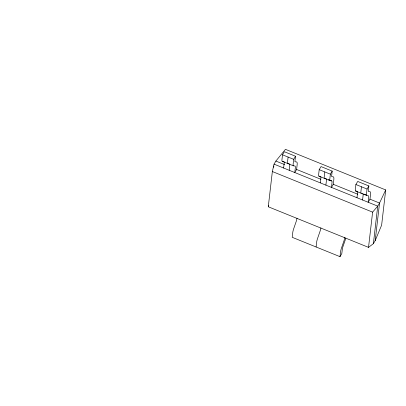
<?xml version="1.0" encoding="UTF-8"?>
<svg xmlns="http://www.w3.org/2000/svg" width="406" height="406" viewBox="0 0 406 406"><rect width="100%" height="100%" fill="white"/><g stroke="black" fill="none" stroke-linecap="round" stroke-linejoin="round"><path stroke-width="0.61" d="M268.28 206.771L272.355 171.535L274.05 164.141L275.872 161.06L285.448 149.337L385.7 189.937L381.625 225.168L375.2 240.58L373.383 243.661L368.531 247.371L268.28 206.771L268.599 205.639M273.69 167.272L273.832 166.018M295.502 156.239L293.685 159.325L293.122 164.176A7.267 1.477 -68 0 0 293.477 165.831L294.903 166.024A8.455 1.715 -68 0 1 295.319 167.947L294.786 172.54L296.603 169.454L297.182 164.43A12.85 2.609 -68 0 0 296.654 161.974L295.05 161.735A2.872 0.584 -68 0 1 294.934 161.187L295.502 156.239L284.337 151.717L282.52 154.803L281.957 159.654A7.267 1.477 -68 0 0 282.312 161.309L283.738 161.502M283.621 168.018L284.154 163.425A8.455 1.715 -68 0 0 284.058 161.755M288.103 157.061L287.539 161.913A7.267 1.477 -68 0 0 287.895 163.567L288.844 163.699M289.204 170.281L289.737 165.689A8.455 1.715 -68 0 0 289.732 164.298M332.189 171.099L330.367 174.179L329.809 179.031A7.267 1.477 -68 0 0 330.164 180.685L331.59 180.878A8.455 1.715 -68 0 1 332.001 182.801L331.469 187.394L333.29 184.314L333.864 179.285A12.85 2.609 -68 0 0 333.336 176.833L331.732 176.59A2.872 0.584 -68 0 1 331.616 176.042L332.189 171.099L321.024 166.577L319.202 169.657L318.644 174.509A7.267 1.477 -68 0 0 318.999 176.163L319.948 176.29M320.304 182.878L320.836 178.285A8.455 1.715 -68 0 0 320.517 176.382M316.101 246.985L316.66 242.138A7.267 1.477 -68 0 1 317.665 238.175L319.847 231.872A8.455 1.715 -68 0 0 320.923 227.888M324.785 171.921L324.227 176.772A7.267 1.477 -68 0 0 324.582 178.427L326.008 178.62M325.886 185.136L326.419 180.543A8.455 1.715 -68 0 0 326.322 178.873M297.03 218.215A8.455 1.715 -68 0 1 295.954 222.194L293.771 228.497A7.267 1.477 -68 0 0 292.767 232.46L292.208 237.312L339.995 256.663L340.553 251.811A7.267 1.477 -68 0 1 341.558 247.853L343.735 241.55A8.455 1.715 -68 0 0 344.867 237.241M368.871 185.953L367.054 189.039L366.491 193.89A7.267 1.477 -68 0 0 366.846 195.545L368.272 195.733A8.455 1.715 -68 0 1 368.689 197.661L368.156 202.254L369.973 199.168L370.551 194.144A12.85 2.609 -68 0 0 370.023 191.688L368.42 191.449A2.872 0.584 -68 0 1 368.303 190.901L368.871 185.953L357.706 181.431L355.889 184.517L355.326 189.369A7.267 1.477 -68 0 0 355.681 191.023L356.63 191.15M356.991 197.732L357.524 193.139A8.455 1.715 -68 0 0 357.427 191.47M361.472 186.775L360.909 191.627A7.267 1.477 -68 0 0 361.264 193.281M362.573 199.991L363.106 195.398A8.455 1.715 -68 0 0 363.06 193.86M368.531 247.371L372.606 212.135L377.727 206.131L379.544 203.046L385.7 189.937M373.383 243.661L377.727 206.131L274.05 164.141M375.2 240.58L379.544 203.046L369.973 199.168M339.995 256.663L341.811 253.583L342.385 248.624A2.872 0.584 -68 0 1 342.72 247.31L345.176 240.19A12.85 2.609 -68 0 0 345.78 238.241M282.52 154.803L293.685 159.325M319.202 169.657L330.367 174.179M355.889 184.517L367.054 189.039M328.332 179.548L331.682 180.903M364.461 194.18L366.136 194.855M282.231 161.284L293.396 165.805M318.913 176.143L330.078 180.665M355.6 190.998L366.765 195.519M275.872 161.06L284.636 164.608M296.329 169.343L320.877 179.285M333.148 184.258L357.701 194.2M272.355 171.535L372.606 212.135M289.503 163.841A8.455 1.715 -68 0 1 289.691 164.146M362.69 193.474A8.455 1.715 -68 0 1 362.786 193.5"/></g></svg>
